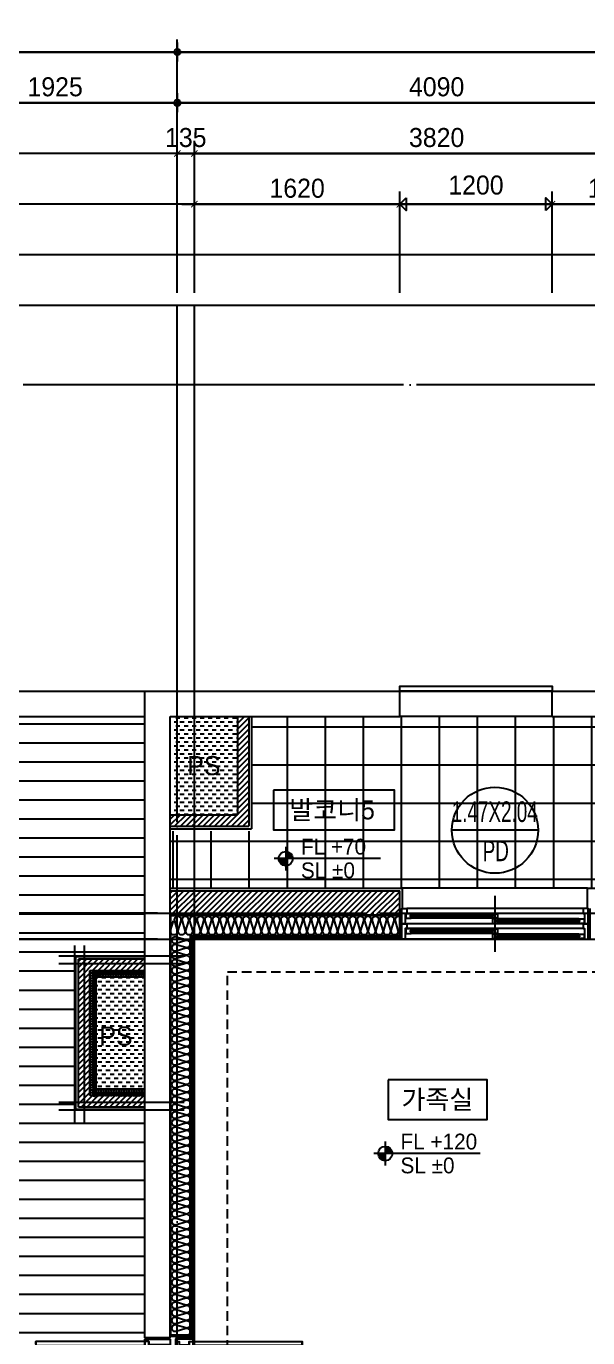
# Model space of a CAD drawing. Header units: millimetres. Extents: x -24416 to 92204, y -190080 to 23760.
# Drawn here: x 7915 to 12343, y -117171 to -106827 of the extents above; entities that cross this region are included whole.
import ezdxf
from ezdxf.enums import TextEntityAlignment as Align

# ---------------------------------------------------------------- set-up
doc = ezdxf.new("R2010")
doc.units = ezdxf.units.MM
doc.header["$LTSCALE"] = 50
for name, pattern in [('AUDIT_D_220706163347-0', [0]), ('CEN', [62, 60, -1, 0, -1]), ('HID', [2.3, 1.5, -0.8])]:
    doc.linetypes.add(name, pattern=pattern)
doc.layers.get('defpoints').update_dxf_attribs({"color": 139})
for name, color, linetype in [('A-SOL252', 252, 'Continuous'), ('A-레벨', 7, 'AUDIT_D_220706163347-0'), ('A-창호부호', 4, 'Continuous'), ('A_HAT', 8, 'Continuous'), ('AA-XXXX-DIMS', 7, 'Continuous'), ('ARDM', 7, 'Continuous'), ('CEN_CON', 1, 'CEN'), ('CEN_WALL', 12, 'CEN'), ('CONC', 2, 'Continuous'), ('dan1', 7, 'HID'), ('DIM', 7, 'AUDIT_D_220706163347-0'), ('DOOR', 4, 'Continuous'), ('ELE3_CON', 7, 'Continuous'), ('ELE4', 4, 'Continuous'), ('FIN', 6, 'Continuous'), ('HAT', 5, 'Continuous'), ('INS', 8, 'Continuous'), ('ROM', 7, 'AUDIT_D_220706163347-0'), ('WAL', 3, 'Continuous'), ('WAL_DRY', 7, 'Continuous'), ('WIN', 4, 'Continuous'), ('X - 단위세대$0$ETC', 6, 'Continuous'), ('바닥타일', 8, 'Continuous'), ('실명', 3, 'AUDIT_D_220706163347-0'), ('실명박스', 7, 'AUDIT_D_220706163347-0')]:
    doc.layers.add(name, color=color, linetype=linetype)
for name, color, linetype, plot in [('AA-XXXX-MC', 153, 'AUDIT_D_220706163347-0', False), ('Defpoint', 135, 'Continuous', False), ('MC', 135, 'Continuous', False), ('X - 단위세대$0$0_임시', 134, 'Continuous', False)]:
    doc.layers.add(name, color=color, linetype=linetype, plot=plot)
doc.styles.add('HAUD01', font='Dotum.ttf')
doc.styles.add('HAUD02', font='Dotum.ttf', dxfattribs={"width": 0.8})
doc.styles.add('맑은고딕', font='malgun.ttf', dxfattribs={"width": 0.9})
doc.dimstyles.new('DIM-50', dxfattribs={"dimscale": 50, "dimtxt": 3, "dimasz": 1, "dimexe": 2, "dimexo": 2, "dimgap": 1, "dimtad": 1, "dimdec": 0, "dimzin": 0, "dimdsep": 46, "dimtxsty": '맑은고딕', "dimblk1": 'DIMDOT', "dimblk2": 'DIMDOT', "dimsah": 1, "dimcen": 0.09, "dimdle": 2, "dimclrd": 7, "dimclre": 7, "dimclrt": 3, "dimadec": 0, "dimazin": 0, "dimtfac": 1, "dimtdec": 0, "dimtix": 1, "dimtmove": 2, "dimatfit": 3, "dimldrblk": 'DIMDOT', "dimfxl": 1, "dimtolj": 1, "dimtzin": 0, "dimarcsym": 0})
doc.dimstyles.new('MCDIM-50', dxfattribs={"dimscale": 50, "dimtxt": 3, "dimasz": 1, "dimexe": 2, "dimexo": 2, "dimgap": 1, "dimtad": 1, "dimdec": 0, "dimzin": 0, "dimdsep": 46, "dimtxsty": '맑은고딕', "dimblk1": 'ARCHTICK', "dimblk2": 'ARCHTICK', "dimsah": 1, "dimcen": 0.09, "dimdle": 2, "dimclrd": 7, "dimclre": 7, "dimclrt": 3, "dimadec": 0, "dimazin": 0, "dimtfac": 1, "dimtdec": 0, "dimtix": 1, "dimtmove": 2, "dimatfit": 3, "dimldrblk": 'ARCHTICK', "dimfxl": 1, "dimtolj": 1, "dimtzin": 0, "dimarcsym": 0})
doc.dimstyles.new('외부100-win', dxfattribs={"dimscale": 50, "dimtxt": 3, "dimasz": 1, "dimexe": 2, "dimexo": 2.5, "dimgap": 1.5, "dimtad": 1, "dimdec": 0, "dimzin": 0, "dimdsep": 46, "dimtxsty": '맑은고딕', "dimblk": 'DO2-2', "dimblk1": 'DO2-2', "dimblk2": 'DIMDOT', "dimcen": 0.09, "dimdle": 2, "dimclrd": 7, "dimclre": 7, "dimclrt": 3, "dimadec": 0, "dimazin": 0, "dimtfac": 1, "dimtdec": 0, "dimtix": 1, "dimtmove": 2, "dimatfit": 3, "dimldrblk": 'DO2-2', "dimfxl": 1, "dimtolj": 1, "dimtzin": 0, "dimarcsym": 0})

# ---------------------------------------------------------------- blocks, each defined once
blk = doc.blocks.new('A$C4D377245')
at = {"layer": 'A-창호부호'}
blk.add_line((675, 345), (15, 345), dxfattribs=at)
blk.add_circle((345, 345), 330, dxfattribs=at)
blk = doc.blocks.new('WD-900(200)')
at = {"layer": 'DOOR'}
for p, q in [((20, 200), (880, 200)), ((20, 170), (880, 170))]:
    blk.add_line(p, q, dxfattribs=at)
blk.add_lwpolyline([(20, 200), (20, 1060), (50, 1060), (50, 200), (20, 200)], dxfattribs=at)
for points in [[(45, 170), (20, 170), (20, 200), (0, 200), (0, 0), (45, 0)], [(855, 170), (880, 170), (880, 200), (900, 200), (900, 0), (855, 0)]]:
    blk.add_lwpolyline(points, close=True, dxfattribs=at)
blk.add_arc((20, 200), 860, 0, 90, dxfattribs=at)
at = {"layer": 'X - 단위세대$0$0_임시'}
for p, q in [((-10, 0), (-10, 200)), ((910, 0), (910, 200))]:
    blk.add_line(p, q, dxfattribs=at)
at = {"layer": 'X - 단위세대$0$0_임시', "style": 'HAUD02'}
blk.add_text('900(200)', height=20, dxfattribs=at).set_placement((397, 135), align=Align.MIDDLE)
blk = doc.blocks.new('WIN_이중창_1500')
at = {"layer": 'Defpoint'}
for p, q in [((-15, 240), (-15, 0)), ((1485, 240), (1485, 0))]:
    blk.add_line(p, q, dxfattribs=at)
at = {"layer": 'WIN'}
blk.add_line((735, -100), (735, 340), dxfattribs=at)
at = {"layer": 'WIN', "color": 8}
for p, q in [((1442, 240), (28, 240)), ((1397, 237), (755, 237)), ((1430, 158), (40, 158)), ((1430, 120), (40, 120)), ((715, 196), (73, 196)), ((715, 161), (73, 161)), ((1397, 202), (755, 202)), ((1397, 117), (755, 117)), ((1430, 38), (40, 38)), ((1430, 0), (40, 0)), ((715, 76), (73, 76)), ((715, 41), (73, 41)), ((1397, 82), (755, 82))]:
    blk.add_line(p, q, dxfattribs=at)
at = {"layer": 'WIN'}
for points in [[(40, 158), (28, 158), (28, 240), (0, 240), (0, 120), (40, 120), (40, 158)], [(755, 216.5), (755, 202), (715, 202), (715, 237), (755, 237), (755, 222.5)], [(1404, 222.5), (1404, 216.5), (748, 216.5), (748, 222.5), (1404, 222.5)], [(1397, 216.5), (1397, 202), (1437, 202), (1437, 237), (1397, 237), (1397, 222.5)], [(1430, 158), (1442, 158), (1442, 240), (1470, 240), (1470, 120), (1430, 120), (1430, 158)], [(40, 38), (28, 38), (28, 120), (0, 120), (0, 0), (40, 0), (40, 38)], [(73, 175.5), (73, 161), (33, 161), (33, 196), (73, 196), (73, 181.5)], [(722, 181.5), (722, 175.5), (66, 175.5), (66, 181.5), (722, 181.5)], [(715, 175.5), (715, 161), (755, 161), (755, 196), (715, 196), (715, 181.5)], [(755, 96.5), (755, 82), (715, 82), (715, 117), (755, 117), (755, 102.5)], [(1397, 96.5), (1397, 82), (1437, 82), (1437, 117), (1397, 117), (1397, 102.5)], [(1430, 38), (1442, 38), (1442, 120), (1470, 120), (1470, 0), (1430, 0), (1430, 38)], [(73, 55.5), (73, 41), (33, 41), (33, 76), (73, 76), (73, 61.5)], [(722, 61.5), (722, 55.5), (66, 55.5), (66, 61.5), (722, 61.5)], [(715, 55.5), (715, 41), (755, 41), (755, 76), (715, 76), (715, 61.5)], [(1404, 102.5), (1404, 96.5), (748, 96.5), (748, 102.5), (1404, 102.5)]]:
    blk.add_lwpolyline(points, dxfattribs=at)
blk = doc.blocks.new('insul1')
blk.add_lwpolyline([(0, 0.25, 1.344031), (0.35, 0.25), (0.2, 0.75, -1.344031), (0.55, 0.75), (0.4, 0.25)], format="xyb")
blk = doc.blocks.new('PD-900(140)')
at = {"layer": 'DOOR'}
for p, q in [((20, 140), (880, 140)), ((20, 110), (880, 110)), ((20, 30), (880, 30)), ((20, 0), (880, 0))]:
    blk.add_line(p, q, dxfattribs=at)
blk.add_lwpolyline([(20, 140), (20, 1000), (50, 1000), (50, 140), (20, 140)], dxfattribs=at)
for points in [[(45, 110), (20, 110), (20, 140), (0, 140), (0, 0), (20, 0), (20, 30), (45, 30)], [(855, 110), (880, 110), (880, 140), (900, 140), (900, 0), (880, 0), (880, 30), (855, 30)]]:
    blk.add_lwpolyline(points, close=True, dxfattribs=at)
blk.add_arc((20, 140), 860, 0, 90, dxfattribs=at)
at = {"layer": 'X - 단위세대$0$0_임시'}
for p, q in [((-10, 0), (-10, 140)), ((910, 0), (910, 140))]:
    blk.add_line(p, q, dxfattribs=at)
at = {"layer": 'X - 단위세대$0$0_임시', "style": 'HAUD02'}
blk.add_text('900(140)', height=20, dxfattribs=at).set_placement((479, 65), align=Align.MIDDLE)
blk = doc.blocks.new('U-121A(기본)', base_point=(-97043, -98978))
at = {"layer": 'A-SOL252'}
h = blk.add_hatch(dxfattribs=at)
h.set_pattern_fill('DASH', color=256, scale=10, style=0)
h.set_pattern_definition([(0, (-332026.308, -137553.743), (31.75, 31.75), [31.75, -31.75])])
h.paths.add_polyline_path([(-121128, -89918), (-120628, -89918), (-120628, -89143), (-121128, -89143)])
h = blk.add_hatch(dxfattribs=at)
h.set_pattern_fill('DASH', color=256, scale=10, style=0)
h.set_pattern_definition([(0, (-425700.833, 49754.96), (31.75, 31.75), [31.75, -31.75])])
h.paths.add_polyline_path([(-121743, -92083), (-121358, -92083), (-121358, -91198), (-121743, -91198)])
at = {"layer": 'A_HAT'}
h = blk.add_hatch(dxfattribs=at)
h.set_pattern_fill('ANSI31', color=256, scale=10, style=0)
h.paths.add_polyline_path([(-120538, -90008), (-120538, -89143), (-120628, -89143), (-120628, -89918), (-121158, -89918), (-121158, -90008)])
h = blk.add_hatch(dxfattribs=at)
h.set_pattern_fill('ANSI31', color=256, scale=10, style=0)
h.paths.add_polyline_path([(-119348, -90518), (-121158, -90518), (-121158, -90693), (-119348, -90693)])
h.paths.add_polyline_path([(-119348, -90693), (-121158, -90693), (-121158, -90708), (-119348, -90708)])
h = blk.add_hatch(dxfattribs=at)
h.set_pattern_fill('ANSI31', color=256, scale=10, style=0)
h.set_pattern_definition([(45, (-440347.433, 49754.96), (-22.4506403, 22.4506403), [])])
h.paths.add_polyline_path([(-121793, -91148), (-121793, -92133), (-121358, -92133), (-121358, -92223), (-121883, -92223), (-121883, -91058), (-121358, -91058), (-121358, -91148)])
at = {"layer": 'HAT', "ltscale": 100}
h = blk.add_hatch(dxfattribs=at)
h.set_pattern_fill('_USER', color=8, scale=150, pattern_type=0)
h.set_pattern_definition([(0, (-100399.28, -98978.35), (0, 150), [])])
h.paths.add_polyline_path([(-121358, -92243), (-121903, -92243), (-121903, -91038), (-121358, -91038), (-121358, -89143), (-122928, -89143), (-122928, -89733), (-125208, -89733), (-125208, -98778), (-121358, -98778)])
at = {"layer": '바닥타일'}
h = blk.add_hatch(dxfattribs=at)
h.set_pattern_fill('_USER', color=256, scale=300, double=1, pattern_type=0)
h.set_pattern_definition([(0, (-332026.3, -137553.74), (0, 300), []), (90, (-332026.3, -137553.74), (-300, 2e-14), [])])
h.paths.add_polyline_path([(-117018, -90498), (-121158, -90498), (-121158, -90048), (-120518, -90048), (-120518, -89143), (-117018, -89143)])
at = {"layer": 'CEN_CON'}
for p, q in [((-121103, -99278), (-121103, -88643)), ((-125708, -88943), (-115868, -88943))]:
    blk.add_line(p, q, dxfattribs=at)
at = {"layer": 'CEN_WALL'}
for p, q in [((-125708, -90693), (-116648, -90693)), ((-121838, -90948), (-121838, -92348)), ((-121048, -91093), (-122038, -91093)), ((-121048, -92188), (-122038, -92188)), ((-121048, -92188), (-122038, -92188))]:
    blk.add_line(p, q, dxfattribs=at)
at = {"layer": 'CONC'}
for p, q in [((-121358, -94043), (-121358, -88943)), ((-121358, -88943), (-119348, -88943)), ((-119348, -89143), (-119348, -88943)), ((-118148, -88943), (-115968, -88943)), ((-118148, -89143), (-118148, -88943)), ((-121158, -94043), (-121158, -89143)), ((-121158, -89143), (-119348, -89143)), ((-118148, -89143), (-116218, -89143)), ((-121358, -94043), (-121158, -94043))]:
    blk.add_line(p, q, dxfattribs=at)
at = {"layer": 'dan1'}
blk.add_lwpolyline([(-116938, -97013), (-120708, -97013), (-120708, -91158), (-117448, -91158), (-117448, -92753), (-117138, -92753)], dxfattribs=at)
at = {"layer": 'ELE3_CON'}
for p, q in [((-123128, -88943), (-121358, -88943)), ((-122928, -89143), (-121358, -89143)), ((-118148, -89143), (-119348, -89143))]:
    blk.add_line(p, q, dxfattribs=at)
at = {"layer": 'ELE4'}
blk.add_line((-117868, -90498), (-119328, -90498), dxfattribs=at)
at = {"layer": 'FIN'}
for p, q in [((-120518, -89143), (-120518, -90028)), ((-121158, -90028), (-120518, -90028)), ((-121158, -90498), (-119328, -90498)), ((-119328, -90658), (-119328, -90498)), ((-117868, -90498), (-117018, -90498)), ((-117868, -90658), (-117868, -90498)), ((-121903, -92243), (-121903, -91038)), ((-121358, -91038), (-121903, -91038)), ((-121358, -92243), (-121903, -92243))]:
    blk.add_line(p, q, dxfattribs=at)
at = {"layer": 'INS'}
for p, q in [((-121153, -94023), (-121153, -90713)), ((-121153, -90713), (-119333, -90713)), ((-120998, -94023), (-120998, -90868)), ((-120998, -90868), (-119333, -90868)), ((-121743, -92083), (-121743, -91198)), ((-121358, -91198), (-121743, -91198)), ((-121358, -92083), (-121743, -92083)), ((-120998, -94023), (-121153, -94023))]:
    blk.add_line(p, q, dxfattribs=at)
for points in [[(-121781, -91148, 1.34), (-121781, -91166), (-121756, -91158, -1.34), (-121756, -91176), (-121781, -91168), (-121781, -91168, 1.34), (-121781, -91186), (-121756, -91178, -1.34), (-121756, -91196), (-121781, -91188), (-121781, -91188, 1.34), (-121781, -91206), (-121756, -91198, -1.34), (-121756, -91216), (-121781, -91209), (-121781, -91209, 1.34), (-121781, -91226), (-121756, -91219, -1.34), (-121756, -91236), (-121781, -91229), (-121781, -91229, 1.34), (-121781, -91246), (-121756, -91239, -1.34), (-121756, -91256), (-121781, -91249), (-121781, -91249, 1.34), (-121781, -91266), (-121756, -91259, -1.34), (-121756, -91276), (-121781, -91269), (-121781, -91269, 1.34), (-121781, -91286), (-121756, -91279, -1.34), (-121756, -91296), (-121781, -91289), (-121781, -91289, 1.34), (-121781, -91306), (-121756, -91299, -1.34), (-121756, -91316), (-121781, -91309), (-121781, -91309, 1.34), (-121781, -91326), (-121756, -91319, -1.34), (-121756, -91336), (-121781, -91329), (-121781, -91329, 1.34), (-121781, -91346), (-121756, -91339, -1.34), (-121756, -91356), (-121781, -91349), (-121781, -91349, 1.34), (-121781, -91366), (-121756, -91359, -1.34), (-121756, -91376), (-121781, -91369), (-121781, -91369, 1.34), (-121781, -91386), (-121756, -91379, -1.34), (-121756, -91397), (-121781, -91389), (-121781, -91389, 1.34), (-121781, -91407), (-121756, -91399, -1.34), (-121756, -91417), (-121781, -91409), (-121781, -91409, 1.34), (-121781, -91427), (-121756, -91419, -1.34), (-121756, -91437), (-121781, -91429), (-121781, -91429, 1.34), (-121781, -91447), (-121756, -91439, -1.34), (-121756, -91457), (-121781, -91449), (-121781, -91449, 1.34), (-121781, -91467), (-121756, -91459, -1.34), (-121756, -91477), (-121781, -91469), (-121781, -91469, 1.34), (-121781, -91487), (-121756, -91479, -1.34), (-121756, -91497), (-121781, -91489), (-121781, -91489, 1.34), (-121781, -91507), (-121756, -91499, -1.34), (-121756, -91517), (-121781, -91509), (-121781, -91509, 1.34), (-121781, -91527), (-121756, -91519, -1.34), (-121756, -91537), (-121781, -91529), (-121781, -91529, 1.34), (-121781, -91547), (-121756, -91539, -1.34), (-121756, -91557), (-121781, -91549), (-121781, -91549, 1.34), (-121781, -91567), (-121756, -91560, -1.34), (-121756, -91577), (-121781, -91570), (-121781, -91570, 1.34), (-121781, -91587), (-121756, -91580, -1.34), (-121756, -91597), (-121781, -91590), (-121781, -91590, 1.34), (-121781, -91607), (-121756, -91600, -1.34), (-121756, -91617), (-121781, -91610), (-121781, -91610, 1.34), (-121781, -91627), (-121756, -91620, -1.34), (-121756, -91637), (-121781, -91630), (-121781, -91630, 1.34), (-121781, -91647), (-121756, -91640, -1.34), (-121756, -91657), (-121781, -91650), (-121781, -91650, 1.34), (-121781, -91667), (-121756, -91660, -1.34), (-121756, -91677), (-121781, -91670), (-121781, -91670, 1.34), (-121781, -91687), (-121756, -91680, -1.34), (-121756, -91697), (-121781, -91690), (-121781, -91690, 1.34), (-121781, -91707), (-121756, -91700, -1.34), (-121756, -91717), (-121781, -91710), (-121781, -91710, 1.34), (-121781, -91727), (-121756, -91720, -1.34), (-121756, -91737), (-121781, -91730), (-121781, -91730, 1.34), (-121781, -91748), (-121756, -91740, -1.34), (-121756, -91758), (-121781, -91750), (-121781, -91750, 1.34), (-121781, -91768), (-121756, -91760, -1.34), (-121756, -91778), (-121781, -91770), (-121781, -91770, 1.34), (-121781, -91788), (-121756, -91780, -1.34), (-121756, -91798), (-121781, -91790), (-121781, -91790, 1.34), (-121781, -91808), (-121756, -91800, -1.34), (-121756, -91818), (-121781, -91810), (-121781, -91810, 1.34), (-121781, -91828), (-121756, -91820, -1.34), (-121756, -91838), (-121781, -91830), (-121781, -91830, 1.34), (-121781, -91848), (-121756, -91840, -1.34), (-121756, -91858), (-121781, -91850), (-121781, -91850, 1.34), (-121781, -91868), (-121756, -91860, -1.34), (-121756, -91878), (-121781, -91870), (-121781, -91870, 1.34), (-121781, -91888), (-121756, -91880, -1.34), (-121756, -91898), (-121781, -91890), (-121781, -91890, 1.34), (-121781, -91908), (-121756, -91900, -1.34), (-121756, -91918), (-121781, -91911), (-121781, -91911, 1.34), (-121781, -91928), (-121756, -91921, -1.34), (-121756, -91938), (-121781, -91931), (-121781, -91931, 1.34), (-121781, -91948), (-121756, -91941, -1.34), (-121756, -91958), (-121781, -91951), (-121781, -91951, 1.34), (-121781, -91968), (-121756, -91961, -1.34), (-121756, -91978), (-121781, -91971), (-121781, -91971, 1.34), (-121781, -91988), (-121756, -91981, -1.34), (-121756, -91998), (-121781, -91991), (-121781, -91991, 1.34), (-121781, -92008), (-121756, -92001, -1.34), (-121756, -92018), (-121781, -92011), (-121781, -92011, 1.34), (-121781, -92028), (-121756, -92021, -1.34), (-121756, -92038), (-121781, -92031), (-121781, -92031, 1.34), (-121781, -92048), (-121756, -92041, -1.34), (-121756, -92058), (-121781, -92051), (-121781, -92051, 1.34), (-121781, -92068), (-121756, -92061, -1.34), (-121756, -92078), (-121781, -92071), (-121781, -92071, 1.34), (-121781, -92088), (-121756, -92081, -1.34), (-121756, -92099), (-121781, -92091), (-121781, -92091, 1.34), (-121781, -92109), (-121756, -92101, -1.34), (-121756, -92119), (-121781, -92111), (-121781, -92111, 1.34), (-121781, -92129), (-121756, -92121, -1.34), (-121756, -92139), (-121781, -92131)], [(-121358, -91160, 1.34), (-121375, -91160), (-121368, -91185, -1.34), (-121385, -91185), (-121378, -91160), (-121378, -91160, 1.34), (-121395, -91160), (-121388, -91185, -1.34), (-121405, -91185), (-121398, -91160), (-121398, -91160, 1.34), (-121415, -91160), (-121408, -91185, -1.34), (-121425, -91185), (-121418, -91160), (-121418, -91160, 1.34), (-121435, -91160), (-121428, -91185, -1.34), (-121445, -91185), (-121438, -91160), (-121438, -91160, 1.34), (-121455, -91160), (-121448, -91185, -1.34), (-121465, -91185), (-121458, -91160), (-121458, -91160, 1.34), (-121475, -91160), (-121468, -91185, -1.34), (-121485, -91185), (-121478, -91160), (-121478, -91160, 1.34), (-121495, -91160), (-121488, -91185, -1.34), (-121505, -91185), (-121498, -91160), (-121498, -91160, 1.34), (-121515, -91160), (-121508, -91185, -1.34), (-121526, -91185), (-121518, -91160), (-121518, -91160, 1.34), (-121536, -91160), (-121528, -91185, -1.34), (-121546, -91185), (-121538, -91160), (-121538, -91160, 1.34), (-121556, -91160), (-121548, -91185, -1.34), (-121566, -91185), (-121558, -91160), (-121558, -91160, 1.34), (-121576, -91160), (-121568, -91185, -1.34), (-121586, -91185), (-121578, -91160), (-121578, -91160, 1.34), (-121596, -91160), (-121588, -91185, -1.34), (-121606, -91185), (-121598, -91160), (-121598, -91160, 1.34), (-121616, -91160), (-121608, -91185, -1.34), (-121626, -91185), (-121618, -91160), (-121618, -91160, 1.34), (-121636, -91160), (-121628, -91185, -1.34), (-121646, -91185), (-121638, -91160), (-121638, -91160, 1.34), (-121656, -91160), (-121648, -91185, -1.34), (-121666, -91185), (-121658, -91160), (-121658, -91160, 1.34), (-121676, -91160), (-121668, -91185, -1.34), (-121686, -91185), (-121679, -91160), (-121679, -91160, 1.34), (-121696, -91160), (-121689, -91185, -1.34), (-121706, -91185), (-121699, -91160), (-121699, -91160, 1.34), (-121716, -91160), (-121709, -91185, -1.34), (-121726, -91185), (-121719, -91160), (-121719, -91160, 1.34), (-121736, -91160), (-121729, -91185, -1.34), (-121746, -91185), (-121739, -91160), (-121739, -91160, 0.337154), (-121743, -91150, 0.337154)], [(-121743, -92134, 0.463061), (-121735, -92122), (-121742, -92097, -1.34), (-121725, -92097), (-121732, -92122), (-121732, -92122, 1.34), (-121715, -92122), (-121722, -92097, -1.34), (-121705, -92097), (-121712, -92122), (-121712, -92122, 1.34), (-121695, -92122), (-121702, -92097, -1.34), (-121685, -92097), (-121692, -92122), (-121692, -92122, 1.34), (-121675, -92122), (-121682, -92097, -1.34), (-121665, -92097), (-121672, -92122), (-121672, -92122, 1.34), (-121655, -92122), (-121662, -92097, -1.34), (-121645, -92097), (-121652, -92122), (-121652, -92122, 1.34), (-121635, -92122), (-121642, -92097, -1.34), (-121625, -92097), (-121632, -92122), (-121632, -92122, 1.34), (-121615, -92122), (-121622, -92097, -1.34), (-121605, -92097), (-121612, -92122), (-121612, -92122, 1.34), (-121595, -92122), (-121602, -92097, -1.34), (-121585, -92097), (-121592, -92122), (-121592, -92122, 1.34), (-121575, -92122), (-121582, -92097, -1.34), (-121564, -92097), (-121572, -92122), (-121572, -92122, 1.34), (-121554, -92122), (-121562, -92097, -1.34), (-121544, -92097), (-121552, -92122), (-121552, -92122, 1.34), (-121534, -92122), (-121542, -92097, -1.34), (-121524, -92097), (-121532, -92122), (-121532, -92122, 1.34), (-121514, -92122), (-121522, -92097, -1.34), (-121504, -92097), (-121512, -92122), (-121512, -92122, 1.34), (-121494, -92122), (-121502, -92097, -1.34), (-121484, -92097), (-121492, -92122), (-121492, -92122, 1.34), (-121474, -92122), (-121482, -92097, -1.34), (-121464, -92097), (-121472, -92122), (-121472, -92122, 1.34), (-121454, -92122), (-121462, -92097, -1.34), (-121444, -92097), (-121452, -92122), (-121452, -92122, 1.34), (-121434, -92122), (-121442, -92097, -1.34), (-121424, -92097), (-121432, -92122), (-121432, -92122, 1.34), (-121414, -92122), (-121422, -92097, -1.34), (-121404, -92097), (-121412, -92122), (-121412, -92122, 1.34), (-121394, -92122), (-121401, -92097, -1.34), (-121384, -92097), (-121391, -92122), (-121391, -92122, 1.34), (-121374, -92122), (-121381, -92097, -1.34), (-121364, -92097), (-121371, -92122)]]:
    blk.add_lwpolyline(points, format="xyb", dxfattribs=at)
at = {"layer": 'MC'}
for p, q in [((-120968, -99278), (-120968, -88643)), ((-125708, -90898), (-116648, -90898)), ((-121913, -90948), (-121913, -92348)), ((-121048, -91033), (-122038, -91033)), ((-121048, -92248), (-122038, -92248)), ((-121048, -92248), (-122038, -92248))]:
    blk.add_line(p, q, dxfattribs=at)
at = {"layer": 'WAL'}
for p, q in [((-120628, -89143), (-120628, -89918)), ((-120538, -89143), (-120538, -90008)), ((-121158, -89918), (-120628, -89918)), ((-121158, -90008), (-120538, -90008)), ((-121158, -90518), (-119348, -90518)), ((-119348, -90708), (-119348, -90518)), ((-121158, -90708), (-119348, -90708)), ((-121883, -92223), (-121883, -91058)), ((-121358, -91058), (-121883, -91058)), ((-121793, -92133), (-121793, -91148)), ((-121358, -91148), (-121793, -91148)), ((-121358, -92133), (-121793, -92133)), ((-121358, -92223), (-121883, -92223))]:
    blk.add_line(p, q, dxfattribs=at)
at = {"layer": 'WAL_DRY'}
for p, q in [((-120988, -94033), (-120988, -90878)), ((-120988, -90878), (-119333, -90878)), ((-120978, -94043), (-120978, -90888)), ((-120978, -90888), (-119333, -90888)), ((-120988, -94033), (-121158, -94033))]:
    blk.add_line(p, q, dxfattribs=at)
at = {"layer": 'X - 단위세대$0$ETC'}
blk.add_lwpolyline([(-119348, -88943), (-119348, -88903), (-118148, -88903), (-118148, -88943), (-119348, -88943)], dxfattribs=at)
at = {"layer": 'DOOR', "xscale": -1.000000000000001, "rotation": 90}
blk.add_blockref('WD-900(200)', (-121158, -94053), dxfattribs=at)
at = {"layer": 'DOOR', "rotation": 270}
blk.add_blockref('PD-900(140)', (-121118, -94053), dxfattribs=at)
at = {"layer": 'INS', "row_count": 1}
for p, xscale, yscale, zscale, rotation, column_count, row_spacing, column_spacing in [((-119333, -90718), 150, 150, 150, 180, 30, 0, 60), ((-120998, -94023), 150.0000000000002, 150.0000000000002, 150.0000000000002, 90, 52, -4.733165431326071e-30, 60.00000000000009)]:
    blk.add_blockref('insul1', p, dxfattribs=dict(at, xscale=xscale, yscale=yscale, zscale=zscale, rotation=rotation, column_count=column_count, row_spacing=row_spacing, column_spacing=column_spacing))
at = {"layer": 'WIN', "xscale": -1, "rotation": 180}
blk.add_blockref('WIN_이중창_1500', (-119333, -90658), dxfattribs=at)
blk = doc.blocks.new('A$Cb33ca4a3')
at = {"layer": 'A-레벨'}
h = blk.add_hatch(color=256, dxfattribs=at)
h.paths.add_polyline_path([(9961, -137208), (9961, -137152), (9905, -137152, 0.414214)])
h.paths.add_polyline_path([(9961, -137095), (9961, -137152), (10018, -137152, 0.414214)])
h = blk.add_hatch(color=256, dxfattribs=at)
h.paths.add_polyline_path([(10746, -139534), (10746, -139478), (10689, -139478, 0.414214)])
h.paths.add_polyline_path([(10746, -139422), (10746, -139478), (10802, -139478, 0.414214)])
for p, q in [((10709, -137152), (9871, -137152)), ((9961, -137058), (9961, -137245)), ((10746, -139384), (10746, -139572)), ((11493, -139478), (10656, -139478))]:
    blk.add_line(p, q, dxfattribs=at)
for centre in [(9961, -137152), (10746, -139478)]:
    blk.add_circle(centre, 56.2, dxfattribs=at)
at = {"layer": 'A-레벨', "color": 4, "style": 'HAUD01'}
for s, p in [('FL +70', (10081, -137120)), ('SL %%P0', (10081, -137307)), ('FL +120', (10866, -139446)), ('SL %%P0', (10866, -139634))]:
    blk.add_text(s, height=125, dxfattribs=at).set_placement(p)
blk = doc.blocks.new('DIMDOT')
at = {"layer": 'AA-XXXX-DIMS'}
for p, q in [((-1.5, 0), (1.5, 0)), ((0, -1.5), (0, 1.5))]:
    blk.add_line(p, q, dxfattribs=at)
for radius in [0.5, 0.25]:
    blk.add_circle((0, 0), radius, dxfattribs=at)
blk = doc.blocks.new('*D644')
at = {"layer": 'defpoints', "color": 0, "transparency": 16777216}
for p in [(9106, -130791), (5106, -132791), (9106, -132791)]:
    blk.add_point(p, dxfattribs=at)
at = {"layer": 'DIM', "color": 7, "lineweight": -2, "transparency": 16777216}
for p, q in [((5106, -132691), (5106, -130691)), ((9106, -132691), (9106, -130691)), ((5156, -130791), (9056, -130791))]:
    blk.add_line(p, q, dxfattribs=at)
at = {"layer": 'DIM', "color": 7, "lineweight": -2, "transparency": 16777216, "xscale": 50, "yscale": 50, "zscale": 50, "rotation": 180}
blk.add_blockref('DIMDOT', (5106, -130791), dxfattribs=at)
at = {"layer": 'DIM', "color": 7, "lineweight": -2, "transparency": 16777216, "xscale": 50, "yscale": 50, "zscale": 50}
blk.add_blockref('DIMDOT', (9106, -130791), dxfattribs=at)
at = {"layer": 'DIM', "color": 3, "transparency": 16777216, "insert": (7106, -130666), "char_height": 150, "attachment_point": 5, "style": 'HAUD01'}
blk.add_mtext('\\A1;4000', dxfattribs=at)
blk = doc.blocks.new('*D645')
at = {"layer": 'defpoints', "color": 0, "transparency": 16777216}
for p in [(13196, -131191), (9106, -132791), (13196, -132791)]:
    blk.add_point(p, dxfattribs=at)
at = {"layer": 'DIM', "color": 7, "lineweight": -2, "transparency": 16777216}
for p, q in [((9106, -132691), (9106, -131091)), ((13196, -132691), (13196, -131091)), ((9156, -131191), (13146, -131191))]:
    blk.add_line(p, q, dxfattribs=at)
at = {"layer": 'DIM', "color": 7, "lineweight": -2, "transparency": 16777216, "xscale": 50, "yscale": 50, "zscale": 50, "rotation": 180}
blk.add_blockref('DIMDOT', (9106, -131191), dxfattribs=at)
at = {"layer": 'DIM', "color": 7, "lineweight": -2, "transparency": 16777216, "xscale": 50, "yscale": 50, "zscale": 50}
blk.add_blockref('DIMDOT', (13196, -131191), dxfattribs=at)
at = {"layer": 'DIM', "color": 3, "transparency": 16777216, "insert": (11151, -131066), "char_height": 150, "attachment_point": 5, "style": 'HAUD01'}
blk.add_mtext('\\A1;4090', dxfattribs=at)
blk = doc.blocks.new('*D656')
at = {"layer": 'defpoints', "color": 0, "transparency": 16777216}
for p in [(33166, -130791), (9106, -132791), (33166, -132791)]:
    blk.add_point(p, dxfattribs=at)
at = {"layer": 'DIM', "color": 7, "lineweight": -2, "transparency": 16777216}
for p, q in [((9106, -132691), (9106, -130691)), ((33166, -132691), (33166, -130691)), ((9156, -130791), (33116, -130791))]:
    blk.add_line(p, q, dxfattribs=at)
at = {"layer": 'DIM', "color": 7, "lineweight": -2, "transparency": 16777216, "xscale": 50, "yscale": 50, "zscale": 50, "rotation": 180}
blk.add_blockref('DIMDOT', (9106, -130791), dxfattribs=at)
at = {"layer": 'DIM', "color": 7, "lineweight": -2, "transparency": 16777216, "xscale": 50, "yscale": 50, "zscale": 50}
blk.add_blockref('DIMDOT', (33166, -130791), dxfattribs=at)
at = {"layer": 'DIM', "color": 3, "transparency": 16777216, "insert": (21136, -130666), "char_height": 150, "attachment_point": 5, "style": 'HAUD01'}
blk.add_mtext('\\A1;24060', dxfattribs=at)
blk = doc.blocks.new('*D658')
at = {"layer": 'defpoints', "color": 0, "transparency": 16777216}
for p in [(9106, -131191), (7181, -132791), (9106, -132791)]:
    blk.add_point(p, dxfattribs=at)
at = {"layer": 'DIM', "color": 7, "lineweight": -2, "transparency": 16777216}
for p, q in [((7181, -132691), (7181, -131091)), ((9106, -132691), (9106, -131091)), ((7231, -131191), (9056, -131191))]:
    blk.add_line(p, q, dxfattribs=at)
at = {"layer": 'DIM', "color": 7, "lineweight": -2, "transparency": 16777216, "xscale": 50, "yscale": 50, "zscale": 50, "rotation": 180}
blk.add_blockref('DIMDOT', (7181, -131191), dxfattribs=at)
at = {"layer": 'DIM', "color": 7, "lineweight": -2, "transparency": 16777216, "xscale": 50, "yscale": 50, "zscale": 50}
blk.add_blockref('DIMDOT', (9106, -131191), dxfattribs=at)
at = {"layer": 'DIM', "color": 3, "transparency": 16777216, "insert": (8143, -131066), "char_height": 150, "attachment_point": 5, "style": 'HAUD01'}
blk.add_mtext('\\A1;1925', dxfattribs=at)
blk = doc.blocks.new('_ArchTick')
at = {"color": 0, "linetype": 'ByBlock', "const_width": 0.15}
blk.add_lwpolyline([(-0.5, -0.5), (0.5, 0.5)], dxfattribs=at)
blk = doc.blocks.new('*D659')
at = {"layer": 'defpoints', "color": 0, "linetype": 'ByBlock', "transparency": 16777216}
for p in [(9241, -131591), (9106, -132791), (9241, -132791)]:
    blk.add_point(p, dxfattribs=at)
at = {"layer": 'DIM', "color": 7, "linetype": 'ByBlock', "lineweight": -2, "transparency": 16777216}
for p, q in [((9106, -132691), (9106, -131491)), ((9241, -132691), (9241, -131491)), ((9106, -131591), (9056, -131591)), ((9106, -131591), (9241, -131591)), ((9241, -131591), (9291, -131591))]:
    blk.add_line(p, q, dxfattribs=at)
at = {"layer": 'DIM', "color": 7, "linetype": 'ByBlock', "lineweight": -2, "transparency": 16777216, "xscale": 50, "yscale": 50, "zscale": 50}
blk.add_blockref('_ArchTick', (9106, -131591), dxfattribs=at)
at = {"layer": 'DIM', "color": 7, "linetype": 'ByBlock', "lineweight": -2, "transparency": 16777216, "xscale": 50, "yscale": 50, "zscale": 50, "rotation": 180}
blk.add_blockref('_ArchTick', (9241, -131591), dxfattribs=at)
at = {"layer": 'DIM', "color": 3, "linetype": 'ByBlock', "transparency": 16777216, "insert": (9173, -131466), "char_height": 150, "attachment_point": 5, "style": 'HAUD01'}
blk.add_mtext('\\A1;135', dxfattribs=at)
blk = doc.blocks.new('*D660')
at = {"layer": 'defpoints', "color": 0, "linetype": 'ByBlock', "transparency": 16777216}
for p in [(13061, -131591), (9241, -132791), (13061, -132791)]:
    blk.add_point(p, dxfattribs=at)
at = {"layer": 'DIM', "color": 7, "linetype": 'ByBlock', "lineweight": -2, "transparency": 16777216}
for p, q in [((9241, -132691), (9241, -131491)), ((13061, -132691), (13061, -131491)), ((9141, -131591), (13161, -131591))]:
    blk.add_line(p, q, dxfattribs=at)
at = {"layer": 'DIM', "color": 7, "linetype": 'ByBlock', "lineweight": -2, "transparency": 16777216, "xscale": 50, "yscale": 50, "zscale": 50, "rotation": 180}
blk.add_blockref('_ArchTick', (9241, -131591), dxfattribs=at)
at = {"layer": 'DIM', "color": 7, "linetype": 'ByBlock', "lineweight": -2, "transparency": 16777216, "xscale": 50, "yscale": 50, "zscale": 50}
blk.add_blockref('_ArchTick', (13061, -131591), dxfattribs=at)
at = {"layer": 'DIM', "color": 3, "linetype": 'ByBlock', "transparency": 16777216, "insert": (11151, -131466), "char_height": 150, "attachment_point": 5, "style": 'HAUD01'}
blk.add_mtext('\\A1;3820', dxfattribs=at)
blk = doc.blocks.new('*D676')
at = {"layer": 'defpoints', "color": 0, "linetype": 'ByBlock', "transparency": 16777216}
for p in [(10861, -131991), (9241, -132791), (10861, -132791)]:
    blk.add_point(p, dxfattribs=at)
at = {"layer": 'DIM', "color": 7, "linetype": 'ByBlock', "lineweight": -2, "transparency": 16777216}
for p, q in [((9241, -132691), (9241, -131891)), ((10861, -132691), (10861, -131891)), ((9141, -131991), (10961, -131991))]:
    blk.add_line(p, q, dxfattribs=at)
at = {"layer": 'DIM', "color": 7, "linetype": 'ByBlock', "lineweight": -2, "transparency": 16777216, "xscale": 50, "yscale": 50, "zscale": 50, "rotation": 180}
blk.add_blockref('_ArchTick', (9241, -131991), dxfattribs=at)
at = {"layer": 'DIM', "color": 7, "linetype": 'ByBlock', "lineweight": -2, "transparency": 16777216, "xscale": 50, "yscale": 50, "zscale": 50}
blk.add_blockref('_ArchTick', (10861, -131991), dxfattribs=at)
at = {"layer": 'DIM', "color": 3, "linetype": 'ByBlock', "transparency": 16777216, "insert": (10051, -131866), "char_height": 150, "attachment_point": 5, "style": 'HAUD01'}
blk.add_mtext('\\A1;1620', dxfattribs=at)
blk = doc.blocks.new('DO2-2')
at = {"layer": 'ARDM'}
blk.add_line((0, 0), (-2, 0), dxfattribs=at)
blk.add_lwpolyline([(-1, -1), (-1, 1), (0, 0)], close=True, dxfattribs=at)
blk = doc.blocks.new('*D677')
at = {"layer": 'defpoints', "color": 0, "linetype": 'ByBlock', "transparency": 16777216}
for p in [(12061, -131991), (10861, -132791), (12061, -132791)]:
    blk.add_point(p, dxfattribs=at)
at = {"layer": 'DIM', "color": 7, "linetype": 'ByBlock', "lineweight": -2, "transparency": 16777216}
for p, q in [((10861, -132666), (10861, -131891)), ((12061, -132666), (12061, -131891)), ((10911, -131991), (12011, -131991))]:
    blk.add_line(p, q, dxfattribs=at)
at = {"layer": 'DIM', "color": 7, "linetype": 'ByBlock', "lineweight": -2, "transparency": 16777216, "xscale": 50, "yscale": 50, "zscale": 50, "rotation": 180}
blk.add_blockref('DO2-2', (10861, -131991), dxfattribs=at)
at = {"layer": 'DIM', "color": 7, "linetype": 'ByBlock', "lineweight": -2, "transparency": 16777216, "xscale": 50, "yscale": 50, "zscale": 50}
blk.add_blockref('DO2-2', (12061, -131991), dxfattribs=at)
at = {"layer": 'DIM', "color": 3, "linetype": 'ByBlock', "transparency": 16777216, "insert": (11461, -131841), "char_height": 150, "attachment_point": 5, "style": 'HAUD01'}
blk.add_mtext('\\A1;1200', dxfattribs=at)
blk = doc.blocks.new('*D678')
at = {"layer": 'defpoints', "color": 0, "linetype": 'ByBlock', "transparency": 16777216}
for p in [(13061, -131991), (12061, -132791), (13061, -132791)]:
    blk.add_point(p, dxfattribs=at)
at = {"layer": 'DIM', "color": 7, "linetype": 'ByBlock', "lineweight": -2, "transparency": 16777216}
for p, q in [((12061, -132691), (12061, -131891)), ((13061, -132691), (13061, -131891)), ((11961, -131991), (13161, -131991))]:
    blk.add_line(p, q, dxfattribs=at)
at = {"layer": 'DIM', "color": 7, "linetype": 'ByBlock', "lineweight": -2, "transparency": 16777216, "xscale": 50, "yscale": 50, "zscale": 50, "rotation": 180}
blk.add_blockref('_ArchTick', (12061, -131991), dxfattribs=at)
at = {"layer": 'DIM', "color": 7, "linetype": 'ByBlock', "lineweight": -2, "transparency": 16777216, "xscale": 50, "yscale": 50, "zscale": 50}
blk.add_blockref('_ArchTick', (13061, -131991), dxfattribs=at)
at = {"layer": 'DIM', "color": 3, "linetype": 'ByBlock', "transparency": 16777216, "insert": (12561, -131866), "char_height": 150, "attachment_point": 5, "style": 'HAUD01'}
blk.add_mtext('\\A1;1000', dxfattribs=at)
blk = doc.blocks.new('DIM-1108')
at = {"layer": 'DIM'}
for base, p1, p2, picture, middle in [((9105.6, -130790.9), (5105.6, -132790.9), (9105.6, -132790.9), '*D644', (7105.6, -130665.8)), ((33165.6, -130790.9), (9105.6, -132790.9), (33165.6, -132790.9), '*D656', (21135.6, -130665.8)), ((9105.6, -131190.9), (7180.6, -132790.9), (9105.6, -132790.9), '*D658', (8143.1, -131065.8)), ((13195.6, -131190.9), (9105.6, -132790.9), (13195.6, -132790.9), '*D645', (11150.6, -131065.8))]:
    dim = blk.add_linear_dim(base=base, p1=p1, p2=p2, dimstyle='DIM-50', override={"dimscale": 50, "dimtxsty": 'HAUD01'}, dxfattribs=at)
    dim.commit()
    dim.dimension.update_dxf_attribs({"geometry": picture, "text_midpoint": middle})
at = {"layer": 'DIM', "linetype": 'ByBlock'}
for base, p1, p2, dimstyle, picture, middle in [((9240.6, -131590.9), (9105.6, -132790.9), (9240.6, -132790.9), 'MCDIM-50', '*D659', (9173.1, -131465.8)), ((13060.6, -131590.9), (9240.6, -132790.9), (13060.6, -132790.9), 'MCDIM-50', '*D660', (11150.6, -131465.8)), ((10860.6, -131990.9), (9240.6, -132790.9), (10860.6, -132790.9), 'MCDIM-50', '*D676', (10050.6, -131865.8)), ((12060.6, -131990.9), (10860.6, -132790.9), (12060.6, -132790.9), '외부100-win', '*D677', (11460.6, -131840.8)), ((13060.6, -131990.9), (12060.6, -132790.9), (13060.6, -132790.9), 'MCDIM-50', '*D678', (12560.6, -131865.8))]:
    dim = blk.add_linear_dim(base=base, p1=p1, p2=p2, dimstyle=dimstyle, override={"dimtxsty": 'HAUD01'}, dxfattribs=at)
    dim.commit()
    dim.dimension.update_dxf_attribs({"geometry": picture, "text_midpoint": middle})

msp = doc.modelspace()

# ---------------------------------------------------------------- linework, layer by layer
at = {"layer": 'AA-XXXX-MC'}
for p, q in [((9241, -111771), (9241, -109031)), ((8951, -114026), (4501, -114026))]:
    msp.add_line(p, q, dxfattribs=at)
at = {"layer": 'CEN_CON'}
for p, q in [((9106, -111771), (9106, -109031)), ((13991, -109656), (4501, -109656)), ((8951, -113821), (4501, -113821))]:
    msp.add_line(p, q, dxfattribs=at)
at = {"layer": 'defpoints'}
for points in [[(36366, -107031), (2501, -107031), (2501, -124406), (36366, -124406)], [(35966, -107431), (2901, -107431), (2901, -124006), (35966, -124006)], [(35566, -107831), (3301, -107831), (3301, -123606), (35566, -123606)], [(35166, -108231), (3701, -108231), (3701, -123206), (35166, -123206)], [(34766, -108631), (4101, -108631), (4101, -122806), (34766, -122806)], [(34366, -109031), (4501, -109031), (4501, -122406), (34366, -122406)]]:
    msp.add_lwpolyline(points, close=True, dxfattribs=at)
at = {"layer": '실명박스'}
for points in [[(9866, -112851), (9866, -113164), (10818, -113164), (10818, -112851)], [(10768, -115136), (10768, -115449), (11550, -115449), (11550, -115136)]]:
    msp.add_lwpolyline(points, close=True, dxfattribs=at)

# ---------------------------------------------------------------- block references
for name, p in [('DIM-1108', (0, 23760)), ('U-121A(기본)', (33166, -122106))]:
    msp.add_blockref(name, p)
at = {"layer": 'A-창호부호'}
msp.add_blockref('A$Cb33ca4a3', (0, 23760), dxfattribs=at)
at = {"layer": 'A-창호부호', "xscale": 1.028985507291509, "yscale": 1.028985507291509, "zscale": 1.028985507291509}
msp.add_blockref('A$C4D377245', (11256, -113523), dxfattribs=at)

# ---------------------------------------------------------------- texts
at = {"layer": 'A-창호부호', "color": 6, "style": 'HAUD01', "width": 0.7}
for s, p in [('1.47X2.04', (11609, -113022)), ('PD', (11617, -113331))]:
    msp.add_text(s, height=162.5, dxfattribs=at).set_placement(p, align=Align.MIDDLE)
at = {"layer": 'ROM', "color": 3, "style": 'HAUD01'}
for p in [(9316, -112658), (8623, -114791)]:
    msp.add_text('PS', height=150, dxfattribs=at).set_placement(p, align=Align.MIDDLE)
at = {"layer": '실명', "style": 'HAUD01'}
for s, p in [('발코니5', (10327, -113006)), ('가족실', (11157, -115290))]:
    msp.add_text(s, height=150, dxfattribs=at).set_placement(p, align=Align.MIDDLE)

doc.saveas('drawing.dxf')
